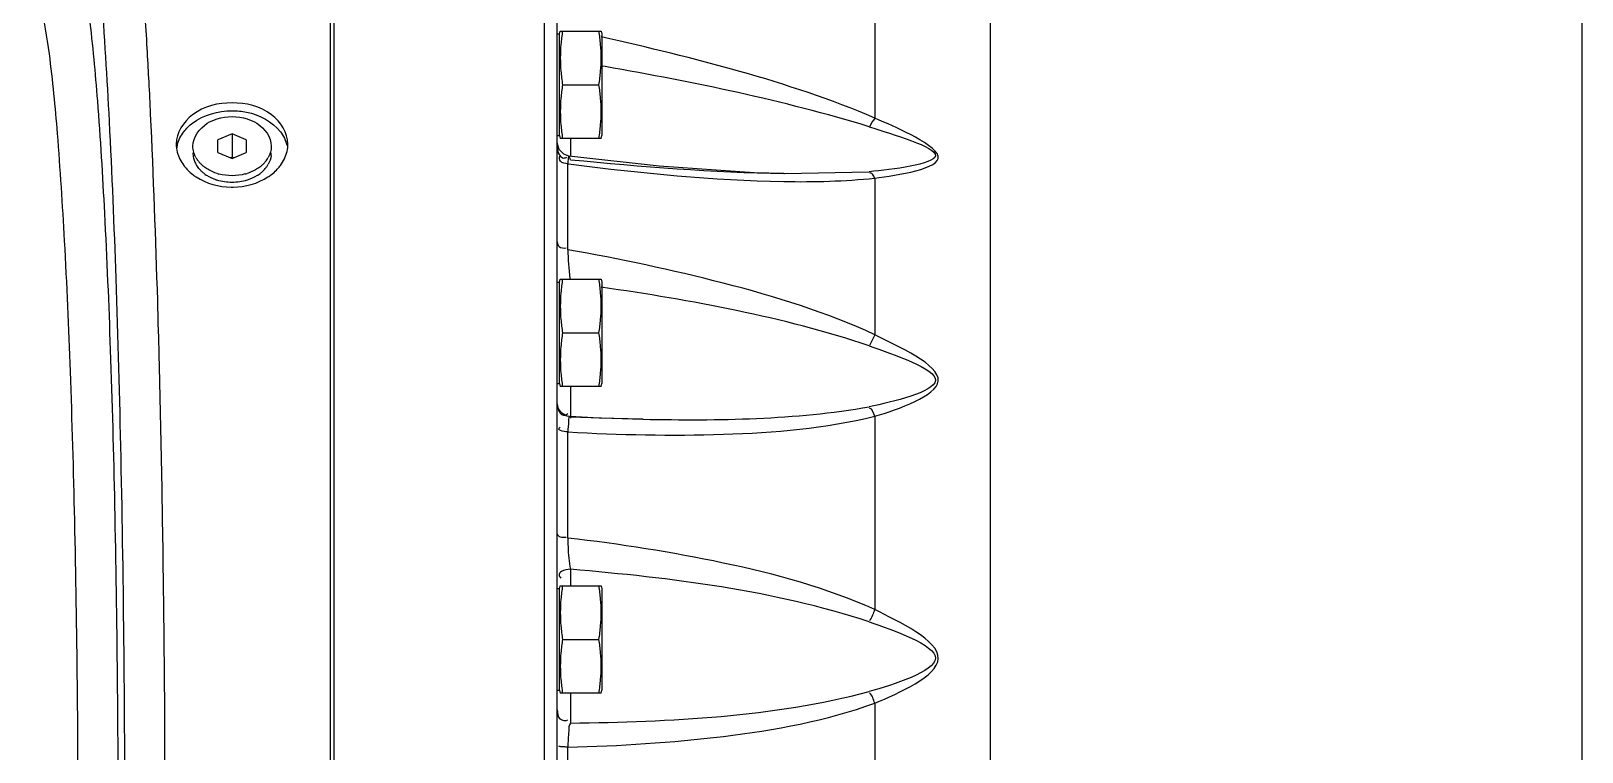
# Model space of a CAD drawing. Header units: millimetres. Extents: x 0 to 10500, y 0 to 7425.
# Drawn here: x 3249.7 to 3596.9, y 2184.9 to 2346.2 of the extents above; entities that cross this region are included whole.
import ezdxf

# ---------------------------------------------------------------- set-up
doc = ezdxf.new("R2010")
doc.units = ezdxf.units.MM
doc.header["$LTSCALE"] = 577.5
doc.layers.get('0').update_dxf_attribs({"linetype": 'CONTINUOUS'})

msp = doc.modelspace()

# ---------------------------------------------------------------- linework, layer by layer
at = {"color": 6, "linetype": 'Continuous'}
for p, q in [((3316.69, 1983.66), (3316.69, 2402.72)), ((3317.49, 2402.46), (3317.49, 1828.77)), ((3367.49, 1817.48), (3367.49, 2397)), ((3464.47, 2004.37), (3464.47, 2361.13)), ((3596.88, 1975.26), (3596.88, 2354.2)), ((3438.58, 2349.46), (3438.58, 2326.69)), ((3367.49, 2345.5), (3367.99, 2345.5)), ((3367.99, 2345.5), (3368.17, 2346.15)), ((3367.99, 2322.79), (3367.99, 2345.5)), ((3368.17, 2346.15), (3377.32, 2346.15)), ((3377.32, 2346.15), (3377.49, 2345.5)), ((3377.49, 2345.5), (3377.49, 2322.79)), ((3378.22, 2338.2), (3377.5, 2338.33)), ((3368.66, 2334.15), (3376.82, 2334.15)), ((3294.69, 2323.17), (3291.52, 2321.79)), ((3294.69, 2323.17), (3294.69, 2317.96)), ((3297.87, 2321.79), (3294.69, 2323.17)), ((3367.49, 2322.79), (3367.99, 2322.79)), ((3367.99, 2322.79), (3368.17, 2322.15)), ((3377.32, 2322.15), (3377.49, 2322.79)), ((3291.52, 2319.02), (3291.52, 2321.79)), ((3297.87, 2321.79), (3297.87, 2319.02)), ((3367.88, 2319.69), (3367.49, 2321.16)), ((3368.92, 2318.6), (3367.88, 2319.69)), ((3377.32, 2322.15), (3368.17, 2322.15)), ((3370.44, 2322.15), (3370.44, 2318.15)), ((3291.52, 2319.02), (3294.69, 2317.64)), ((3294.69, 2317.96), (3294.32, 2317.8)), ((3294.69, 2317.64), (3297.87, 2319.02)), ((3295.07, 2317.8), (3294.69, 2317.96)), ((3370.11, 2318.18), (3368.92, 2318.6)), ((3369.82, 2297.24), (3369.82, 2316.45)), ((3369.82, 2316.45), (3370.58, 2316.36)), ((3390.27, 2315.94), (3370.11, 2318.18)), ((3411.55, 2314.46), (3390.27, 2315.94)), ((3418.2, 2314.26), (3411.55, 2314.46)), ((3418.2, 2314.26), (3418.38, 2314.26)), ((3418.38, 2314.26), (3437.34, 2314.68)), ((3438.58, 2313.25), (3438.58, 2278.21)), ((3367.49, 2289.99), (3367.99, 2289.99)), ((3367.99, 2289.99), (3368.17, 2290.63)), ((3367.99, 2267.28), (3367.99, 2289.99)), ((3368.17, 2290.63), (3377.32, 2290.63)), ((3377.32, 2290.63), (3377.49, 2289.99)), ((3377.49, 2289.99), (3377.49, 2267.28)), ((3278.17, 2281.12), (3278.04, 2285.79)), ((3278.24, 2278.8), (3278.17, 2281.12)), ((3368.66, 2278.63), (3376.82, 2278.63)), ((3367.49, 2267.28), (3367.99, 2267.28)), ((3367.99, 2267.28), (3368.17, 2266.63)), ((3377.32, 2266.63), (3377.49, 2267.28)), ((3377.32, 2266.63), (3368.17, 2266.63)), ((3370.44, 2266.63), (3370.44, 2259.58)), ((3367.76, 2261.66), (3367.49, 2262.89)), ((3368.5, 2260.64), (3367.76, 2261.66)), ((3369.6, 2260.02), (3368.5, 2260.64)), ((3370.33, 2259.89), (3369.6, 2260.02)), ((3370.44, 2259.81), (3370.32, 2259.89)), ((3376.87, 2259.58), (3370.32, 2259.89)), ((3370.32, 2259.89), (3370.32, 2259.89)), ((3370.44, 2259.81), (3386.66, 2259.3)), ((3386.65, 2259.3), (3376.87, 2259.58)), ((3386.66, 2259.3), (3386.7, 2259.3)), ((3438.58, 2259.99), (3438.58, 2216.71)), ((3369.82, 2232.73), (3369.82, 2256.47)), ((3370.44, 2225.73), (3370.44, 2222.05)), ((3367.99, 2221.41), (3368.17, 2222.05)), ((3368.17, 2222.05), (3377.32, 2222.05)), ((3377.32, 2222.05), (3377.49, 2221.41)), ((3367.49, 2221.41), (3367.99, 2221.41)), ((3367.99, 2198.7), (3367.99, 2221.41)), ((3377.49, 2221.41), (3377.49, 2198.7)), ((3279.49, 2210.21), (3279.41, 2217.24)), ((3279.56, 2202.19), (3279.49, 2210.21)), ((3368.66, 2210.05), (3376.82, 2210.05)), ((3367.49, 2198.7), (3367.99, 2198.7)), ((3367.99, 2198.7), (3368.17, 2198.05)), ((3377.32, 2198.05), (3368.17, 2198.05)), ((3370.44, 2198.05), (3370.44, 2191.33)), ((3377.32, 2198.05), (3377.49, 2198.7)), ((3438.58, 2195.81), (3438.58, 2149.25)), ((3369.82, 2160.42), (3369.82, 2185.96))]:
    msp.add_line(p, q, dxfattribs=at)
for centre, radius, start, end in [((1754.41, 2256.49), 1523.7, 2.94575, 3.19142), ((3403.36, 2340.15), 35.19, 175.1438, 184.8539), ((3342.12, 2340.15), 35.19, 355.1439, 4.854), ((1549.27, 2245.93), 1729.12, 2.70651, 2.94591), ((3403.36, 2328.15), 35.19, 175.1438, 184.8539), ((3342.12, 2328.15), 35.19, 355.1439, 4.854), ((769.98, 2211.84), 2509.15, 1.68881, 2.64382), ((3289.45, 2318.89), 7.26, 165.2313, 172.1569), ((3299.91, 2320.88), 7.28, 346.9113, 359.9604), ((3291.53, 2321.83), 9.57, 216.7939, 218.0021), ((3292.01, 2322.22), 10.18, 218.0592, 224.8076), ((3290.88, 2318.9), 4.95, 180.0219, 187.2235), ((3291.15, 2318.94), 5.23, 187.2698, 199.0711), ((3291.4, 2319.02), 5.49, 199.0123, 203.4584), ((3291.56, 2319.09), 5.66, 203.4626, 208.7084), ((3291.76, 2320.7), 5.89, 208.7083, 212.2701), ((3291.76, 2319.2), 5.89, 208.7083, 212.2701), ((3292.02, 2320.87), 6.2, 212.2751, 216.3323), ((3292.42, 2321.17), 6.7, 216.3705, 223.2894), ((3296.98, 2321.15), 6.67, 317.8053, 323.011), ((3297.31, 2319.41), 6.27, 322.1291, 327.7067), ((3297.34, 2320.88), 6.23, 323.0179, 327.7173), ((3297.63, 2320.7), 5.89, 327.729, 331.2889), ((3297.63, 2319.2), 5.89, 327.729, 331.2889), ((3298.5, 2318.9), 4.95, 352.7817, 359.9781), ((3297.38, 2322.22), 10.18, 315.1928, 321.9413), ((3297.86, 2321.83), 9.57, 321.9983, 323.2075), ((3292.77, 2322.98), 11.26, 224.8141, 232.2137), ((3293.28, 2323.62), 12.08, 232.1756, 236.7675), ((3293.45, 2320.8), 8.24, 232.9804, 236.3584), ((3293.65, 2321.09), 8.59, 236.3444, 237.7217), ((3294.42, 2322.65), 10.33, 250.9358, 252.6314), ((3294.49, 2324.37), 10.56, 252.6361, 254.9529), ((3294.9, 2324.36), 10.55, 285.1381, 287.3624), ((3295.74, 2321.09), 8.59, 302.2777, 303.6548), ((3295.93, 2320.8), 8.24, 303.6408, 307.0173), ((3296.97, 2319.66), 6.69, 318.3464, 322.1476), ((3296.11, 2323.62), 12.08, 303.2337, 307.8247), ((3296.62, 2322.98), 11.26, 307.7865, 315.1863), ((3294.69, 2326.77), 15.55, 269.1143, 270.8858), ((3403.36, 2284.63), 35.19, 175.1438, 184.8539), ((3342.12, 2284.63), 35.19, 355.1439, 4.854), ((3.22, 2188.66), 3276.26, 1.4562, 1.57659), ((3403.36, 2272.63), 35.19, 175.1438, 184.8539), ((3342.12, 2272.63), 35.19, 355.1439, 4.854), ((-723.66, 2172.07), 4003.32, 0.64642, 1.42909), ((3403.36, 2216.05), 35.19, 175.1438, 184.8539), ((3342.12, 2216.05), 35.19, 355.1439, 4.854), ((3403.36, 2204.05), 35.19, 175.1438, 184.8539), ((3342.12, 2204.05), 35.19, 355.1439, 4.854), ((-1428.24, 2164.67), 4707.95, 359.94751, 0.45666)]:
    msp.add_arc(centre, radius, start, end, dxfattribs=at)
for points, knots in [([(3364.55, 2164.78), (3364.66, 2194.78), (3364.65, 2273.19), (3364.59, 2351.6), (3364.65, 2400)], [0, 0, 0, 0, 0.382696, 1, 1, 1, 1]), ([(3270.72, 2162.19), (3270.73, 2177.23), (3270.59, 2206.75), (3269.95, 2249.64), (3268.88, 2289.2), (3267.45, 2323.9), (3265.73, 2352.34), (3263.97, 2371.7), (3262.41, 2383.13), (3261.24, 2388.77), (3260.38, 2391.97), (3259.23, 2393.74), (3258.69, 2393.73)], [0, 0, 0, 0, 0.193929, 0.380686, 0.553004, 0.704161, 0.828317, 0.920728, 0.953933, 0.978081, 0.993105, 1, 1, 1, 1]), ([(3275.75, 2341.32), (3275.6, 2343.96), (3275.04, 2353.55), (3274.37, 2363.14), (3273.77, 2370.07)], [0, 0, 0, 0, 0.27572, 1, 1, 1, 1]), ([(3258.69, 2364.73), (3259.18, 2364.69), (3260.13, 2363.1), (3260.92, 2360.26), (3261.92, 2355.3), (3263.28, 2345.28), (3264.8, 2328.39), (3266.3, 2303.61), (3267.55, 2273.41), (3268.82, 2225.93), (3269.16, 2188.63), (3269.15, 2162.96)], [0, 0, 0, 0, 0.007163, 0.022503, 0.046917, 0.080329, 0.172969, 0.297127, 0.448094, 0.620087, 1, 1, 1, 1]), ([(3249.68, 2355.73), (3250.14, 2355.73), (3251.14, 2354.25), (3252.45, 2349.58), (3254.18, 2338.71), (3255.78, 2321.25), (3257.31, 2297.49), (3258.55, 2268.67), (3259.84, 2223.26), (3260.17, 2187.59), (3260.16, 2163.04)], [0, 0, 0, 0, 0.00718, 0.022451, 0.080024, 0.172517, 0.296614, 0.447614, 0.619719, 1, 1, 1, 1]), ([(3294.69, 2330.09), (3291.62, 2330.09), (3285.76, 2328.84), (3282.19, 2323.38), (3282.19, 2320.87)], [0, 0, 0, 0, 0.551171, 1, 1, 1, 1]), ([(3307.19, 2320.87), (3307.19, 2323.38), (3303.63, 2328.84), (3297.77, 2330.09), (3294.69, 2330.09)], [0, 0, 0, 0, 0.448829, 1, 1, 1, 1]), ([(3283.87, 2323.62), (3284.43, 2324.36), (3287.35, 2327.18), (3291.61, 2328.34), (3294.69, 2328.34)], [0, 0, 0, 0, 0.231315, 1, 1, 1, 1]), ([(3285.93, 2320.4), (3285.93, 2322.41), (3287.99, 2325.19), (3290.57, 2326.27), (3291.34, 2326.51)], [0, 0, 0, 0, 0.713633, 1, 1, 1, 1]), ([(3294.69, 2328.34), (3295.78, 2328.34), (3299.75, 2327.96), (3303.74, 2325.94), (3305.52, 2323.62)], [0, 0, 0, 0, 0.270284, 1, 1, 1, 1]), ([(3298.05, 2326.51), (3298.82, 2326.27), (3301.4, 2325.19), (3303.46, 2322.41), (3303.46, 2320.4)], [0, 0, 0, 0, 0.286366, 1, 1, 1, 1]), ([(3438.58, 2313.25), (3443.54, 2313.91), (3458.52, 2316.02), (3445.67, 2323.7), (3441.29, 2325.46), (3438.58, 2326.69)], [0, 0, 0, 0, 0.474324, 0.718026, 1, 1, 1, 1]), ([(3437.34, 2324.75), (3442.44, 2323.02), (3461.88, 2317.67), (3442.39, 2315.11), (3437.34, 2314.68)], [0, 0, 0, 0, 0.514969, 1, 1, 1, 1]), ([(3286.12, 2319.04), (3286.06, 2319.26), (3285.96, 2319.71), (3285.93, 2320.17), (3285.93, 2320.4)], [0, 0, 0, 0, 0.503002, 1, 1, 1, 1]), ([(3303.46, 2320.4), (3303.46, 2320.17), (3303.42, 2319.71), (3303.33, 2319.26), (3303.27, 2319.04)], [0, 0, 0, 0, 0.497007, 1, 1, 1, 1]), ([(3286.6, 2317.87), (3286.49, 2318.06), (3286.31, 2318.44), (3286.18, 2318.84), (3286.12, 2319.04)], [0, 0, 0, 0, 0.504565, 1, 1, 1, 1]), ([(3287.42, 2315.22), (3287.3, 2315.35), (3287.08, 2315.62), (3286.87, 2315.91), (3286.78, 2316.06)], [0, 0, 0, 0, 0.504891, 1, 1, 1, 1]), ([(3288.5, 2315.73), (3288.32, 2315.86), (3288, 2316.13), (3287.69, 2316.42), (3287.55, 2316.58)], [0, 0, 0, 0, 0.505933, 1, 1, 1, 1]), ([(3301.93, 2316.67), (3301.77, 2316.5), (3301.44, 2316.17), (3301.08, 2315.87), (3300.89, 2315.73)], [0, 0, 0, 0, 0.493444, 1, 1, 1, 1]), ([(3303.27, 2319.04), (3303.21, 2318.84), (3303.07, 2318.44), (3302.89, 2318.06), (3302.79, 2317.87)], [0, 0, 0, 0, 0.495425, 1, 1, 1, 1]), ([(3369.82, 2316.45), (3369.25, 2316.55), (3368.08, 2316.5), (3367.85, 2317.9), (3368.14, 2318.15)], [0, 0, 0, 0, 0.603841, 1, 1, 1, 1]), ([(3368.97, 2317.75), (3369.08, 2317.75), (3369.32, 2317.78), (3369.54, 2317.88), (3369.65, 2317.94)], [0, 0, 0, 0, 0.459336, 1, 1, 1, 1]), ([(3370.11, 2318.18), (3369.96, 2318.21), (3369.89, 2317.29), (3369.84, 2316.89), (3369.82, 2316.45)], [0, 0, 0, 0, 0.263316, 1, 1, 1, 1]), ([(3370.44, 2317.38), (3370.38, 2317.58), (3370.3, 2317.81), (3370.2, 2318.17), (3370.11, 2318.18)], [0, 0, 0, 0, 0.700667, 1, 1, 1, 1]), ([(3288.5, 2314.23), (3288.3, 2314.38), (3287.92, 2314.69), (3287.58, 2315.04), (3287.42, 2315.22)], [0, 0, 0, 0, 0.506858, 1, 1, 1, 1]), ([(3289.49, 2315.08), (3289.31, 2315.18), (3288.98, 2315.38), (3288.65, 2315.61), (3288.5, 2315.73)], [0, 0, 0, 0, 0.504924, 1, 1, 1, 1]), ([(3300.89, 2315.73), (3300.74, 2315.61), (3300.41, 2315.38), (3300.07, 2315.18), (3299.9, 2315.08)], [0, 0, 0, 0, 0.495077, 1, 1, 1, 1]), ([(3301.97, 2315.22), (3301.81, 2315.04), (3301.47, 2314.69), (3301.09, 2314.38), (3300.89, 2314.23)], [0, 0, 0, 0, 0.493141, 1, 1, 1, 1]), ([(3438.58, 2313.25), (3438.41, 2313.55), (3438.23, 2314.05), (3437.59, 2314.47), (3437.4, 2314.37)], [0, 0, 0, 0, 0.612419, 1, 1, 1, 1]), ([(3367.49, 2299.03), (3367.49, 2298.64), (3367.8, 2297.61), (3368.97, 2297.54), (3369.47, 2297.69)], [0, 0, 0, 0, 0.424056, 1, 1, 1, 1]), ([(3438.58, 2278.21), (3427.75, 2283.24), (3404.81, 2290.27), (3381.51, 2295.16), (3369.82, 2297.24)], [0, 0, 0, 0, 0.501346, 1, 1, 1, 1]), ([(3438.58, 2259.99), (3443.78, 2261.51), (3461.78, 2267.79), (3443.79, 2275.56), (3438.58, 2278.21)], [0, 0, 0, 0, 0.480647, 1, 1, 1, 1]), ([(3437.34, 2275.75), (3442.56, 2273.81), (3461.74, 2267.7), (3442.54, 2263.15), (3437.34, 2262.11)], [0, 0, 0, 0, 0.512459, 1, 1, 1, 1]), ([(3367.49, 2262.77), (3367.49, 2262.7), (3367.5, 2262.54), (3367.51, 2262.39), (3367.53, 2262.31)], [0, 0, 0, 0, 0.484153, 1, 1, 1, 1]), ([(3367.53, 2262.31), (3367.54, 2262.18), (3367.59, 2261.92), (3367.66, 2261.67), (3367.7, 2261.54)], [0, 0, 0, 0, 0.493582, 1, 1, 1, 1]), ([(3367.7, 2261.54), (3367.75, 2261.37), (3367.88, 2261.06), (3368.07, 2260.76), (3368.17, 2260.64)], [0, 0, 0, 0, 0.516869, 1, 1, 1, 1]), ([(3368.17, 2260.64), (3368.22, 2260.59), (3368.31, 2260.49), (3368.41, 2260.41), (3368.47, 2260.38)], [0, 0, 0, 0, 0.509908, 1, 1, 1, 1]), ([(3368.47, 2260.38), (3368.6, 2260.29), (3368.92, 2260.18), (3369.26, 2260.25), (3369.42, 2260.31)], [0, 0, 0, 0, 0.467598, 1, 1, 1, 1]), ([(3369.42, 2260.31), (3369.45, 2260.33), (3369.51, 2260.35), (3369.56, 2260.38), (3369.59, 2260.39)], [0, 0, 0, 0, 0.487986, 1, 1, 1, 1]), ([(3369.59, 2260.39), (3369.64, 2260.42), (3369.73, 2260.47), (3369.81, 2260.54), (3369.86, 2260.57)], [0, 0, 0, 0, 0.480769, 1, 1, 1, 1]), ([(3369.82, 2256.47), (3369.26, 2256.53), (3368.66, 2256.55), (3367.62, 2257.09), (3367.99, 2257.42), (3368.14, 2257.5)], [0, 0, 0, 0, 0.628698, 0.809693, 1, 1, 1, 1]), ([(3369.82, 2256.47), (3381.42, 2255.82), (3404.39, 2255.33), (3427.53, 2257.27), (3438.58, 2259.99)], [0, 0, 0, 0, 0.504962, 1, 1, 1, 1]), ([(3370.32, 2259.89), (3370, 2259.9), (3370.02, 2258.1), (3369.85, 2257.32), (3369.82, 2256.47)], [0, 0, 0, 0, 0.271274, 1, 1, 1, 1]), ([(3367.49, 2233.65), (3367.49, 2233.55), (3367.8, 2232.8), (3368.85, 2232.86), (3369.49, 2232.95)], [0, 0, 0, 0, 0.135301, 1, 1, 1, 1]), ([(3369.82, 2232.73), (3369.84, 2232.07), (3369.95, 2229.74), (3370.04, 2227.37), (3370.44, 2225.73)], [0, 0, 0, 0, 0.280233, 1, 1, 1, 1]), ([(3438.58, 2216.71), (3427.8, 2221.57), (3404.8, 2227.79), (3381.5, 2231.37), (3369.82, 2232.73)], [0, 0, 0, 0, 0.501424, 1, 1, 1, 1]), ([(3370.44, 2225.73), (3369.74, 2225.72), (3368.77, 2225.6), (3367.68, 2224.62), (3368.04, 2223.98), (3368.25, 2223.75)], [0, 0, 0, 0, 0.547564, 0.757953, 1, 1, 1, 1]), ([(3438.58, 2195.81), (3443.92, 2198.03), (3461.63, 2205.77), (3443.92, 2214.03), (3438.58, 2216.71)], [0, 0, 0, 0, 0.491626, 1, 1, 1, 1]), ([(3437.34, 2214.02), (3442.64, 2212.09), (3461.64, 2205.76), (3442.64, 2199.93), (3437.34, 2198.37)], [0, 0, 0, 0, 0.505159, 1, 1, 1, 1]), ([(3367.49, 2194.28), (3367.49, 2193.58), (3367.57, 2192.03), (3369.38, 2191.73), (3369.86, 2192.08)], [0, 0, 0, 0, 0.538113, 1, 1, 1, 1]), ([(3369.82, 2185.96), (3381.46, 2186.23), (3404.61, 2187.66), (3427.71, 2191.84), (3438.58, 2195.81)], [0, 0, 0, 0, 0.501402, 1, 1, 1, 1]), ([(3370.44, 2191.33), (3370.06, 2190.83), (3370.07, 2188.86), (3369.85, 2187.14), (3369.82, 2185.96)], [0, 0, 0, 0, 0.345547, 1, 1, 1, 1]), ([(3369.82, 2185.96), (3369.53, 2185.97), (3368.93, 2185.99), (3368.45, 2186.02), (3367.6, 2186.09), (3368.02, 2186.19), (3368.14, 2186.2)], [0, 0, 0, 0, 0.366147, 0.694057, 0.855559, 1, 1, 1, 1])]:
    msp.add_open_spline(points, degree=3, knots=knots, dxfattribs=at)
for points in [[(3368.66, 2346.15), (3368.51, 2345.14), (3368.38, 2344.14), (3368.3, 2343.13)], [(3377.19, 2343.12), (3377.11, 2344.14), (3376.98, 2345.14), (3376.82, 2346.15)], [(3438.58, 2326.69), (3418.98, 2335.02), (3398.09, 2340.1), (3377.34, 2344.86)], [(3368.3, 2337.17), (3368.38, 2336.16), (3368.51, 2335.15), (3368.66, 2334.15)], [(3376.82, 2334.15), (3376.98, 2335.15), (3377.11, 2336.16), (3377.19, 2337.17)], [(3437.34, 2324.75), (3418, 2330.62), (3398.13, 2334.72), (3378.22, 2338.2)], [(3368.66, 2334.15), (3368.51, 2333.14), (3368.38, 2332.14), (3368.3, 2331.13)], [(3377.19, 2331.12), (3377.11, 2332.14), (3376.98, 2333.14), (3376.82, 2334.15)], [(3291.34, 2326.51), (3293.47, 2327.18), (3295.91, 2327.18), (3298.05, 2326.51)], [(3438.58, 2326.69), (3438.11, 2326.09), (3437.7, 2325.43), (3437.4, 2324.73)], [(3282.43, 2320.74), (3282.71, 2321.78), (3283.22, 2322.77), (3283.87, 2323.62)], [(3305.52, 2323.62), (3306.21, 2322.72), (3306.74, 2321.65), (3307, 2320.54)], [(3368.3, 2325.17), (3368.38, 2324.16), (3368.51, 2323.15), (3368.66, 2322.15)], [(3376.82, 2322.15), (3376.98, 2323.15), (3377.11, 2324.16), (3377.19, 2325.17)], [(3282.19, 2320.87), (3282.19, 2320.25), (3282.28, 2319.63), (3282.43, 2319.03)], [(3367.49, 2320.02), (3367.49, 2319.12), (3368.06, 2317.76), (3368.97, 2317.75)], [(3282.43, 2319.03), (3282.71, 2317.98), (3283.22, 2316.97), (3283.87, 2316.1)], [(3303.42, 2318.28), (3303.33, 2317.62), (3303.11, 2316.96), (3302.79, 2316.37)], [(3305.52, 2316.1), (3306.21, 2317.02), (3306.74, 2318.1), (3307, 2319.23)], [(3370.44, 2317.38), (3386.32, 2315.83), (3402.25, 2314.54), (3418.2, 2314.26)], [(3370.58, 2316.36), (3386.38, 2314.33), (3402.28, 2312.79), (3418.2, 2312.49)], [(3286.66, 2313.52), (3288.92, 2312.03), (3291.75, 2311.27), (3294.45, 2311.22)], [(3291.05, 2312.89), (3290.36, 2313.13), (3289.68, 2313.44), (3289.06, 2313.83)], [(3291.34, 2314.29), (3290.7, 2314.49), (3290.07, 2314.76), (3289.49, 2315.08)], [(3294.69, 2312.29), (3293.56, 2312.29), (3292.42, 2312.46), (3291.34, 2312.79)], [(3297.65, 2314.18), (3295.75, 2313.66), (3293.65, 2313.66), (3291.75, 2314.17)], [(3298.05, 2312.79), (3296.97, 2312.46), (3295.82, 2312.29), (3294.69, 2312.29)], [(3294.93, 2311.22), (3297.64, 2311.27), (3300.46, 2312.03), (3302.73, 2313.52)], [(3299.9, 2315.08), (3299.31, 2314.76), (3298.69, 2314.49), (3298.05, 2314.29)], [(3300.32, 2313.83), (3299.62, 2313.39), (3298.84, 2313.04), (3298.05, 2312.79)], [(3418.2, 2312.49), (3425, 2312.37), (3431.82, 2312.57), (3438.58, 2313.25)], [(3369.82, 2297.24), (3369.9, 2295.09), (3370.05, 2292.95), (3370.3, 2290.82)], [(3368.66, 2290.63), (3368.51, 2289.63), (3368.38, 2288.62), (3368.3, 2287.61)], [(3377.19, 2287.61), (3377.11, 2288.62), (3376.98, 2289.63), (3376.82, 2290.63)], [(3437.34, 2275.75), (3417.91, 2282.22), (3397.58, 2285.91), (3377.31, 2288.85)], [(3368.3, 2281.66), (3368.38, 2280.64), (3368.51, 2279.64), (3368.66, 2278.63)], [(3376.82, 2278.63), (3376.98, 2279.64), (3377.11, 2280.64), (3377.19, 2281.65)], [(3368.66, 2278.63), (3368.51, 2277.63), (3368.38, 2276.62), (3368.3, 2275.61)], [(3377.19, 2275.61), (3377.11, 2276.62), (3376.98, 2277.63), (3376.82, 2278.63)], [(3438.58, 2278.21), (3438.17, 2277.43), (3437.77, 2276.64), (3437.4, 2275.84)], [(3368.3, 2269.66), (3368.38, 2268.64), (3368.51, 2267.64), (3368.66, 2266.63)], [(3376.82, 2266.63), (3376.98, 2267.64), (3377.11, 2268.64), (3377.19, 2269.65)], [(3386.69, 2259.3), (3403.6, 2259.01), (3420.69, 2259.15), (3437.34, 2262.11)], [(3438.58, 2259.99), (3438.29, 2260.65), (3438.09, 2261.62), (3437.4, 2261.8)], [(3437.34, 2214.02), (3415.8, 2221), (3393, 2223.82), (3370.44, 2225.73)], [(3368.66, 2222.05), (3368.51, 2221.05), (3368.38, 2220.04), (3368.3, 2219.03)], [(3377.19, 2219.03), (3377.11, 2220.04), (3376.98, 2221.05), (3376.82, 2222.05)], [(3438.58, 2216.71), (3438.22, 2215.86), (3437.85, 2215.01), (3437.4, 2214.2)], [(3368.3, 2213.08), (3368.38, 2212.06), (3368.51, 2211.06), (3368.66, 2210.05)], [(3376.82, 2210.05), (3376.98, 2211.06), (3377.11, 2212.06), (3377.19, 2213.07)], [(3368.66, 2210.05), (3368.51, 2209.05), (3368.38, 2208.04), (3368.3, 2207.03)], [(3377.19, 2207.03), (3377.11, 2208.04), (3376.98, 2209.05), (3376.82, 2210.05)], [(3368.3, 2201.08), (3368.38, 2200.06), (3368.51, 2199.06), (3368.66, 2198.05)], [(3370.44, 2191.33), (3392.86, 2191.66), (3415.65, 2192.68), (3437.34, 2198.37)], [(3376.82, 2198.05), (3376.98, 2199.06), (3377.11, 2200.06), (3377.19, 2201.07)], [(3438.58, 2195.81), (3438.26, 2196.61), (3438, 2197.49), (3437.4, 2198.09)]]:
    msp.add_open_spline(points, degree=3, dxfattribs=at)

doc.saveas('drawing.dxf')
